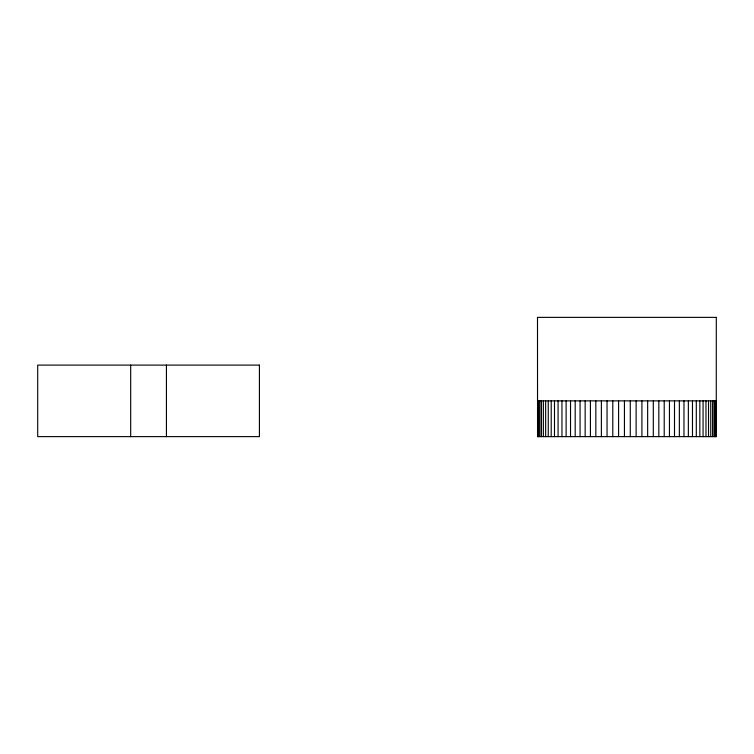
<?xml version="1.0" encoding="UTF-8"?>
<svg xmlns="http://www.w3.org/2000/svg" width="754" height="754" viewBox="0 0 754 754"><rect width="100%" height="100%" fill="white"/><g stroke="black" fill="none" stroke-linecap="round" stroke-linejoin="round"><path stroke-width="1.13" d="M537.498 400.874L716.3 400.874M715.923 400.874L715.923 436.632M715.188 400.874L715.188 436.632M714.076 400.874L714.076 436.632M712.596 400.874L712.596 436.632M710.739 400.874L710.739 436.632M708.524 400.874L708.524 436.632M705.97 400.874L705.97 436.632M703.067 400.874L703.067 436.632M699.844 400.874L699.844 436.632M696.3 400.874L696.3 436.632M692.474 400.874L692.474 436.632M688.355 400.874L688.355 436.632M683.972 400.874L683.972 436.632M679.354 400.874L679.354 436.632M674.5 400.874L674.5 436.632M669.448 400.874L669.448 436.632M664.217 400.874L664.217 436.632M658.826 400.874L658.826 436.632M653.294 400.874L653.294 436.632M647.648 400.874L647.648 436.632M641.918 400.874L641.918 436.632M636.122 400.874L636.122 436.632M630.278 400.874L630.278 436.632M624.435 400.874L624.435 436.632M618.591 400.874L618.591 436.632M612.785 400.874L612.785 436.632M607.045 400.874L607.045 436.632M601.381 400.874L601.381 436.632M595.83 400.874L595.83 436.632M590.42 400.874L590.42 436.632M585.151 400.874L585.151 436.632M580.071 400.874L580.071 436.632M575.189 400.874L575.189 436.632M570.533 400.874L570.533 436.632M566.113 400.874L566.113 436.632M561.956 400.874L561.956 436.632M558.073 400.874L558.073 436.632M554.492 400.874L554.492 436.632M551.212 400.874L551.212 436.632M548.262 400.874L548.262 436.632M545.651 400.874L545.651 436.632M543.38 400.874L543.38 436.632M541.466 400.874L541.466 436.632M539.93 400.874L539.93 436.632M538.752 400.874L538.752 436.632M537.96 400.874L537.96 436.632M537.875 400.874L537.875 436.632M166.436 365.106L166.436 436.632M130.678 365.106L130.678 436.632M716.3 317.368L537.498 317.368L537.555 436.632L716.272 436.632L716.3 317.368M259.414 365.106L37.7 365.106L37.7 436.632L259.414 436.632L259.414 365.106"/></g></svg>
